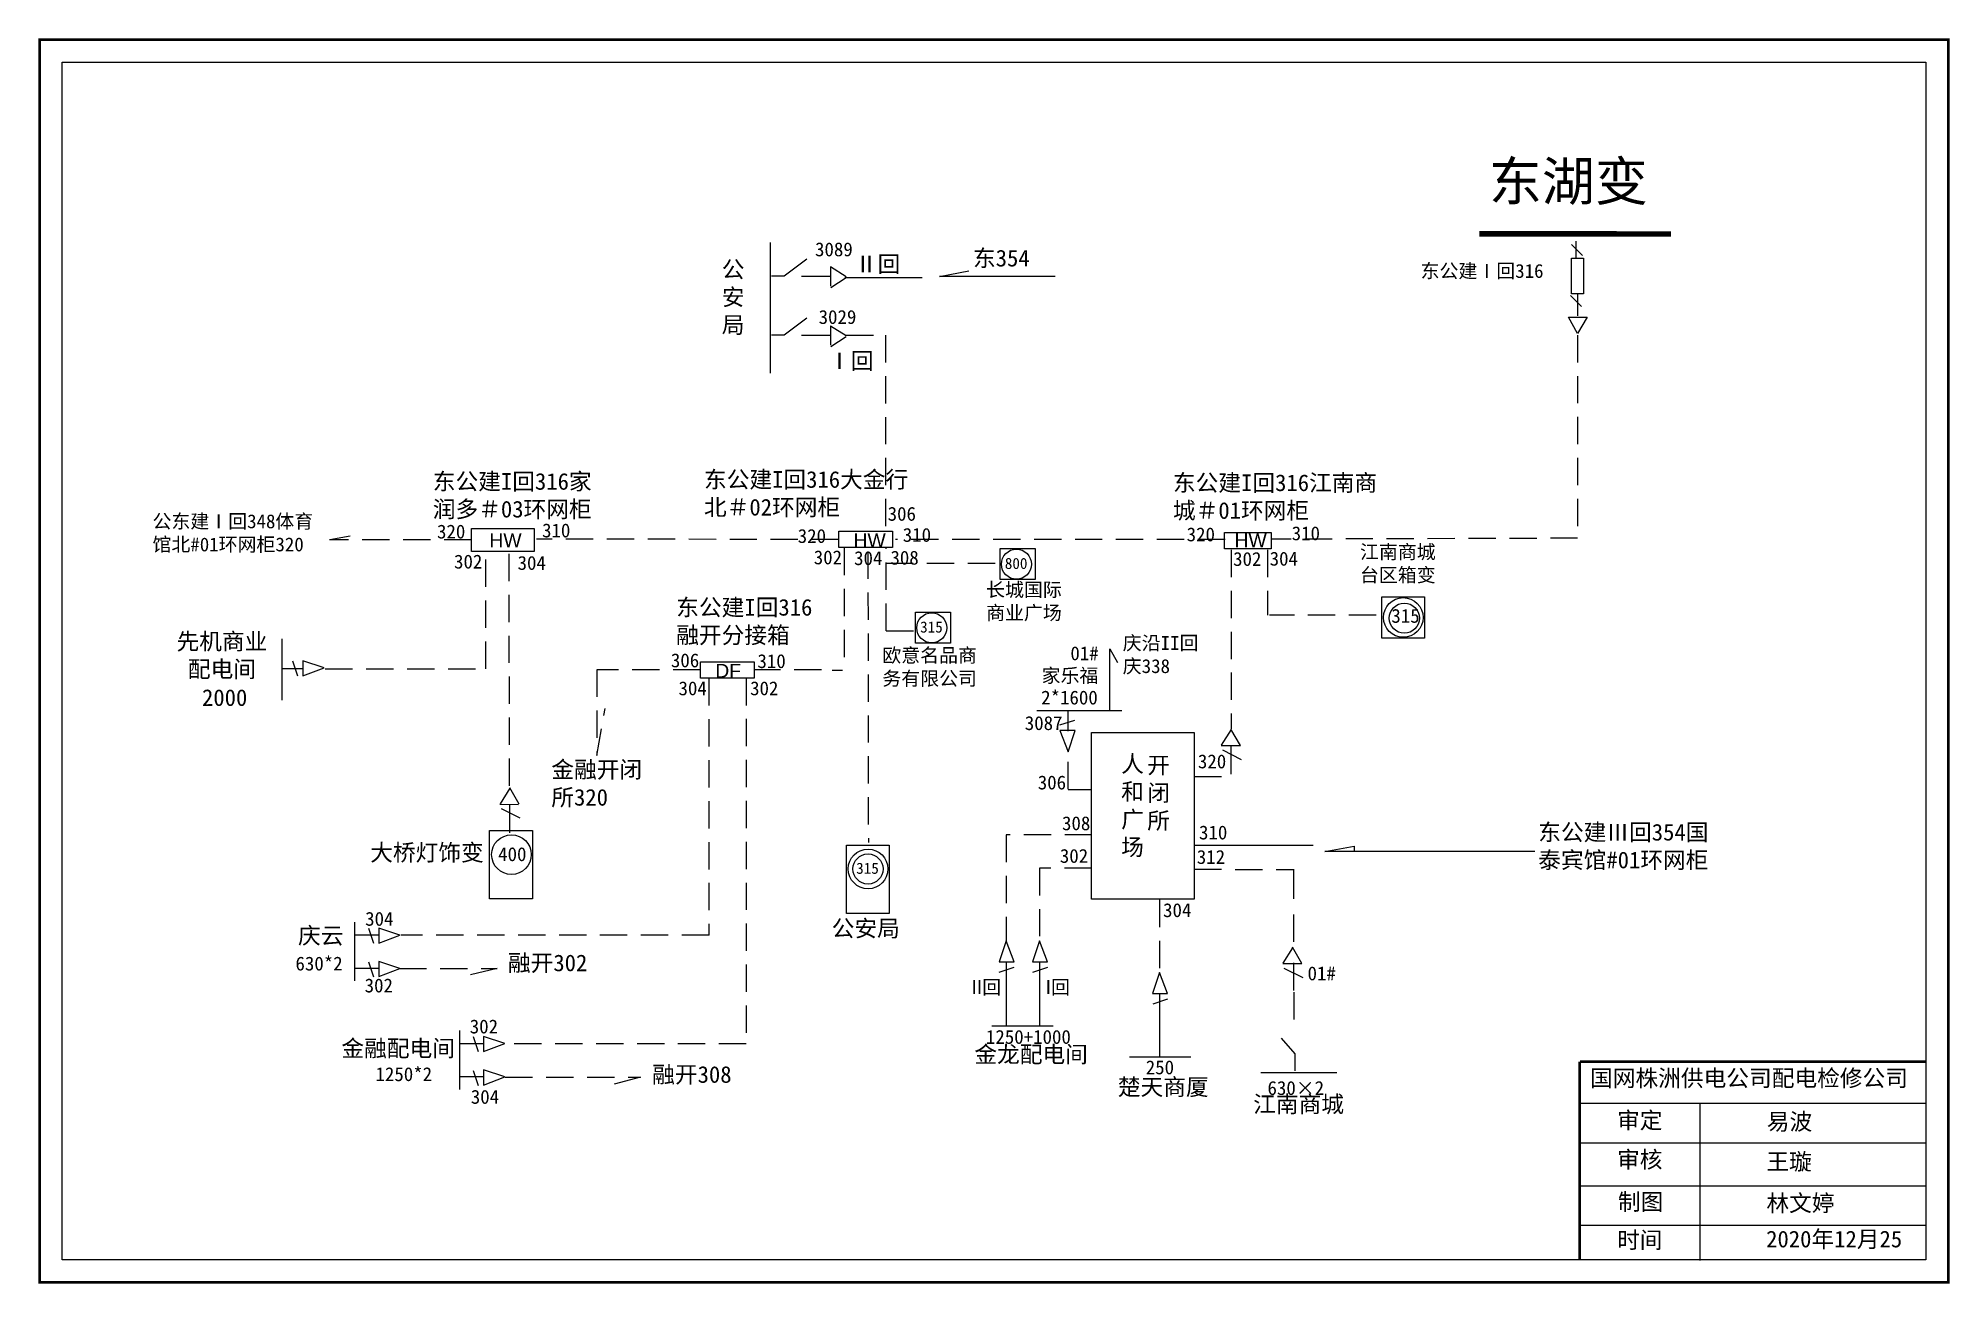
# Model space of a CAD drawing. Extents: x 0 to 344, y 0 to 224.
import ezdxf

# ---------------------------------------------------------------- set-up
doc = ezdxf.new("R2010")
doc.units = 0
doc.header["$LTSCALE"] = 0.774411
doc.linetypes.add('ACAD_ISO02W100', pattern=[15, 12, -3])
doc.linetypes.add('DASHED2', pattern=[9.525, 6.35, -3.175])
doc.layers.get('0').update_dxf_attribs({"linetype": 'CONTINUOUS'})
doc.styles.get("Standard").update_dxf_attribs({"font": '', "height": 2.5})
doc.styles.add('字体', font='simkai_0.ttf', dxfattribs={"height": 2.5})
doc.styles.get('Standard').set_extended_font_data('SimSun')

msp = doc.modelspace()

# ---------------------------------------------------------------- linework, layer by layer
at = {"linetype": 'Continuous'}
for p, q in [((131.75, 187.45), (131.75, 163.89)), ((278.14, 185.11), (276.16, 187.09)), ((138.34, 184.41), (134.28, 181.37)), ((134.28, 181.37), (132, 181.37)), ((142.59, 181.32), (137.4, 181.32)), ((142.65, 179.34), (145.44, 181.12)), ((145.18, 181.12), (159.13, 181.12)), ((162.27, 181.29), (167.53, 182.3)), ((183.12, 181.29), (162.27, 181.29)), ((277.92, 175.88), (275.94, 177.86)), ((277.21, 178.2), (277.21, 174.24)), ((138.34, 173.77), (134.28, 170.73)), ((277.23, 171.04), (275.6, 174)), ((275.63, 173.98), (278.98, 174)), ((278.98, 174), (277.23, 171.04)), ((134.28, 170.73), (132, 170.73)), ((142.59, 170.68), (137.4, 170.68)), ((142.65, 168.71), (145.44, 170.48)), ((52.39, 133.9), (56.02, 134.59)), ((43.73, 115.98), (43.73, 104.94)), ((192.92, 103.04), (192.92, 114.2)), ((192.92, 114.2), (194.35, 111.73)), ((47.55, 110.63), (43.75, 110.63)), ((45.68, 112.06), (46.57, 109.35)), ((144.75, 110.31), (142.89, 110.31)), ((195.13, 103.04), (179.77, 103.04)), ((186.59, 101.32), (183.88, 100.43)), ((214.74, 96.79), (214.74, 91.6)), ((213.23, 95.98), (216.62, 94.29)), ((84.77, 86.22), (84.77, 81.03)), ((185.43, 88.84), (189.47, 88.84)), ((83.27, 85.42), (86.65, 83.72)), ((208.15, 78.81), (229.57, 78.83)), ((231.7, 77.66), (236.96, 78.67)), ((269.56, 77.66), (231.7, 77.66)), ((236.96, 78.67), (236.96, 77.86)), ((226.12, 69.17), (226.12, 74.35)), ((172.99, 55.94), (175.7, 56.83)), ((179.09, 55.94), (181.8, 56.83)), ((224.32, 56.68), (227.71, 54.99)), ((200.73, 50.23), (203.43, 51.12)), ((171.67, 46.27), (182.72, 46.27)), ((223.8, 44.02), (226.31, 41.23)), ((196.5, 40.68), (207.55, 40.68)), ((226.31, 41.23), (226.31, 38.16)), ((220.18, 37.88), (233.84, 37.88)), ((277.65, 32.3), (340.02, 32.3)), ((299.3, 32.29), (299.3, 3.96)), ((277.65, 25.2), (340.02, 25.2)), ((277.65, 17.45), (340.02, 17.45)), ((277.65, 10.34), (340.02, 10.34))]:
    msp.add_line(p, q, dxfattribs=at)
at = {"linetype": 'ACAD_ISO02W100'}
msp.add_line((277, 184.61), (277, 187.7), dxfattribs=at)
at = {"linetype": 'DASHED2'}
for p, q in [((142.59, 183.04), (142.61, 179.58)), ((145.46, 181.27), (142.63, 183.02)), ((142.59, 172.4), (142.61, 168.94)), ((145.46, 170.63), (142.63, 172.38)), ((145.44, 170.73), (152.54, 170.73)), ((152.54, 170.73), (152.53, 135.54)), ((277.25, 170.75), (277.25, 134.14)), ((77.89, 133.87), (52.31, 133.87)), ((80.48, 110.62), (80.48, 131.6)), ((84.63, 131.33), (84.72, 89.4)), ((144.11, 133.92), (89.64, 133.96)), ((145.08, 132.37), (145.08, 110.3)), ((149.35, 131.72), (149.43, 79.3)), ((152.62, 117.45), (152.62, 132.45)), ((213.72, 133.92), (154.35, 133.92)), ((214.79, 132.04), (214.79, 99.78)), ((221.34, 132.03), (221.34, 120.25)), ((277.25, 134.14), (222.05, 133.96)), ((152.59, 129.67), (172.93, 129.67)), ((152.62, 117.45), (157.9, 117.45)), ((240.95, 120.25), (221.71, 120.25)), ((51.56, 110.62), (80.48, 110.62)), ((100.49, 110.45), (100.49, 94.96)), ((119.18, 110.41), (100.49, 110.41)), ((140.98, 110.4), (128.84, 110.4)), ((120.68, 108.89), (120.68, 62.58)), ((127.42, 108.94), (127.42, 43.03)), ((100.49, 94.96), (102.01, 103.44)), ((213.02, 96.78), (216.48, 96.8)), ((214.79, 99.65), (213.04, 96.82)), ((216.48, 96.8), (214.78, 99.73)), ((208.15, 91.22), (214.79, 91.22)), ((83.05, 86.22), (86.4, 86.17)), ((84.82, 89.09), (83.07, 86.26)), ((86.51, 86.24), (84.82, 89.16)), ((208.15, 74.49), (226.17, 74.43)), ((226.07, 66.35), (226.07, 60.47)), ((120.74, 62.58), (65.16, 62.58)), ((225.88, 60.35), (224.13, 57.53)), ((227.57, 57.51), (225.87, 60.43)), ((64.88, 56.62), (82.54, 56.62)), ((82.54, 56.62), (77.36, 55.38)), ((224.1, 57.49), (227.57, 57.51)), ((226.07, 57.63), (226.07, 51.57)), ((226.07, 57.54), (226.07, 52.43)), ((226.09, 52.35), (226.09, 45.52)), ((127.42, 43.03), (84.06, 43.03)), ((83.99, 37.01), (108.37, 37.01)), ((108.37, 37.01), (102.73, 35.48))]:
    msp.add_line(p, q, dxfattribs=at)
at = {"color": 0, "linetype": 'Continuous'}
for p, q in [((56.82, 64.97), (56.82, 54.35)), ((59.34, 63.89), (60.23, 61.18)), ((59.34, 57.79), (60.23, 55.08)), ((75.73, 45.41), (75.73, 34.79)), ((78.24, 44.33), (79.13, 41.63)), ((78.24, 38.23), (79.13, 35.53))]:
    msp.add_line(p, q, dxfattribs=at)
at = {"linetype": 'Continuous', "const_width": 0.5}
msp.add_lwpolyline([(0.09, 224), (344.06, 224), (344.06, 0.03), (0.09, 0.03)], close=True, dxfattribs=at)
at = {"linetype": 'Continuous'}
for points in [[(4.13, 219.95), (340.02, 219.95), (340.02, 4.08), (4.13, 4.08)], [(77.92, 135.92), (89.23, 135.92), (89.23, 131.76), (77.92, 131.76)], [(144.11, 135.42), (153.76, 135.42), (153.76, 132.45), (144.11, 132.45)], [(213.64, 135.17), (222.05, 135.17), (222.05, 132.2), (213.64, 132.2)], [(241.99, 123.56), (249.67, 123.56), (249.67, 116.15), (241.99, 116.15)], [(119.2, 111.89), (128.85, 111.89), (128.85, 108.93), (119.2, 108.93)], [(208.14, 69.12), (189.66, 69.12), (189.66, 99.14), (208.14, 99.14)], [(81.18, 81.47), (88.9, 81.47), (88.9, 69.17), (81.18, 69.17)], [(145.47, 78.8), (153.18, 78.8), (153.18, 66.5), (145.47, 66.5)]]:
    msp.add_lwpolyline(points, close=True, dxfattribs=at)
for points, const_width in [([(294.07, 188.97), (259.52, 188.99)], 1), ([(277.61, 39.8), (277.61, 4.08)], 0.5), ([(277.65, 39.8), (340.02, 39.8)], 0.5)]:
    msp.add_lwpolyline(points, dxfattribs=dict(at, const_width=const_width))
at = {"linetype": 'ACAD_ISO02W100'}
msp.add_lwpolyline([(278.32, 178.21), (276.12, 178.21), (276.12, 184.61), (278.32, 184.61)], close=True, dxfattribs=at)
at = {"color": 0, "linetype": 'Continuous'}
for points in [[(173.16, 132.31), (179.5, 132.31), (179.5, 126.68), (173.16, 126.68)], [(157.9, 120.84), (164.23, 120.84), (164.23, 115.21), (157.9, 115.21)]]:
    msp.add_lwpolyline(points, close=True, dxfattribs=at)
at = {"linetype": 'Continuous'}
for points in [[(51.35, 110.79), (47.54, 112.06), (47.54, 109.33), (51.35, 110.79)], [(185.41, 95.65), (186.68, 99.46), (183.95, 99.46), (185.41, 95.65)], [(174.26, 61.61), (172.99, 57.8), (175.72, 57.8), (174.26, 61.61)], [(180.27, 61.61), (179, 57.8), (181.73, 57.8), (180.27, 61.61)], [(201.91, 55.9), (200.64, 52.09), (203.36, 52.09), (201.91, 55.9)]]:
    msp.add_lwpolyline(points, dxfattribs=at)
for points in [[(185.43, 99.34), (185.41, 103.08)], [(174.29, 57.79), (174.27, 46.17)], [(180.27, 57.8), (180.27, 46.35)], [(201.91, 52.09), (201.91, 40.64)]]:
    msp.add_lwpolyline(points)
at = {"linetype": 'DASHED2'}
for points in [[(185.43, 88.92), (185.43, 88.92), (185.44, 95.53)], [(189.73, 80.69), (174.27, 80.69), (174.26, 61.61)], [(189.72, 74.69), (180.27, 74.69), (180.27, 61.61)], [(201.91, 68.98), (201.91, 68.98), (201.91, 55.9)]]:
    msp.add_lwpolyline(points, dxfattribs=at)
at = {"color": 0}
for points in [[(61.19, 62.59), (56.82, 62.6)], [(61.19, 56.61), (56.82, 56.61)], [(80.09, 43.03), (75.73, 43.04)], [(80.1, 37.05), (75.73, 37.05)]]:
    msp.add_lwpolyline(points, dxfattribs=at)
at = {"color": 0, "linetype": 'Continuous'}
for points in [[(65.01, 62.62), (61.19, 63.89), (61.19, 61.16), (65.01, 62.62)], [(65.01, 56.61), (61.19, 57.88), (61.19, 55.15), (65.01, 56.61)], [(83.91, 43.06), (80.1, 44.33), (80.1, 41.61), (83.91, 43.06)], [(83.91, 37.05), (80.1, 38.32), (80.1, 35.6), (83.91, 37.05)]]:
    msp.add_lwpolyline(points, dxfattribs=at)
for centre in [(176.12, 129.46), (160.86, 117.99)]:
    msp.add_circle(centre, 2.71, dxfattribs=at)
at = {"linetype": 'Continuous'}
for centre, radius in [((245.83, 119.86), 3.57), ((246.02, 119.73), 2.71), ((85.11, 77.12), 3.57), ((149.37, 74.53), 3.57), ((149.37, 74.53), 2.71)]:
    msp.add_circle(centre, radius, dxfattribs=at)

# ---------------------------------------------------------------- texts
at = {"color": 7, "linetype": 'Continuous', "insert": (261.26, 201.98), "char_height": 7, "width": 132.2648, "attachment_point": 1, "style": '字体'}
msp.add_mtext('东湖变', dxfattribs=at)
at = {"linetype": 'DASHED2', "attachment_point": 1}
for s, insert, char_height, width in [('3089', (139.82, 187.45), 2.5, 10.0967), ('3029', (140.47, 175.26), 2.5, 10.0967), ('306', (152.91, 139.79), 2.5, 10.0967), ('320', (71.7, 136.59), 2.5, 10.0967), ('{\\fArial|b0|i0|c0|p32;HW}', (81.13, 135.02), 2.5, 10.0967), ('310', (90.63, 136.79), 2.5, 10.0967), ('320', (136.7, 135.79), 2.5, 10.0967), ('{\\fArial|b0|i0|c0|p32;HW}', (146.75, 135.02), 2.5, 10.0967), ('310', (155.63, 135.99), 2.5, 10.0967), ('320', (206.79, 136.08), 2.5, 10.0967), ('{\\fArial|b0|i0|c0|p32;HW}', (215.41, 135.02), 2.5, 10.0967), ('310', (225.72, 136.28), 2.5, 10.0967), ('302', (74.77, 131.18), 2.5, 10.0967), ('304', (86.22, 130.94), 2.5, 10.0967), ('302', (139.59, 131.94), 2.5, 10.0967), ('304', (146.86, 131.8), 2.5, 10.0967), ('308', (153.41, 131.88), 2.5, 10.0967), ('302', (215.16, 131.65), 2.5, 10.0967), ('304', (221.75, 131.7), 2.5, 10.0967), ('315', (243.68, 121.4), 2.5, 10.0967), ('306', (113.85, 113.38), 2.5, 10.0967), ('{\\fArial|b0|i0|c0|p32;DF}', (121.84, 111.5), 2.5, 10.0967), ('310', (129.44, 113.24), 2.5, 10.0967), ('304', (115.22, 108.34), 2.5, 10.0967), ('302', (128.12, 108.34), 2.5, 10.0967), ('3087', (177.62, 102.07), 2.5, 10.0967), ('306', (179.96, 91.37), 2.5, 10.0967), ('308', (184.33, 84.02), 2.5, 10.0967), ('400', (82.72, 78.45), 2.5, 10.0967), ('302', (183.94, 78.14), 2.5, 10.0967), ('312', (208.62, 77.95), 2.5, 10.0967), ('315', (147.24, 75.66), 2, 8.0774), ('304', (58.75, 66.8), 2.5, 10.0967), ('304', (202.54, 68.36), 2.5, 10.0967), ('630*2', (46.19, 58.74), 2.5, 10.0967), ('302', (58.66, 54.79), 2.5, 10.0967), ('{\\fArial|b0|i0|c0|p32;II}回', (168, 54.5), 2.5, 10.0967), ('{\\fArial|b0|i0|c0|p32;I}回', (181.39, 54.5), 2.5, 10.0967), ('302', (77.6, 47.4), 2.5, 10.0967), ('1250*2', (60.61, 38.8), 2.5, 10.0967), ('304', (77.79, 34.72), 2.5, 10.0967)]:
    msp.add_mtext(s, dxfattribs=dict(at, insert=insert, char_height=char_height, width=width))
at = {"linetype": 'DASHED2', "attachment_point": 1, "style": '字体'}
for s, insert, char_height, width in [('东354', (168.29, 186.12), 3, 18.8598), ('公安局', (123.02, 184.1), 3, 5.3341), ('Ⅱ回', (147, 185.06), 3, 18.8598), ('Ⅰ回', (142.19, 167.61), 3, 18.8598), ('先机商业\\P 配电间', (24.76, 117.06), 3, 54.1818), ('金融开闭所320', (92.3, 93.95), 3, 19.7052), ('人和广场', (194.99, 94.98), 3, 2.6544), ('开闭所', (199.69, 94.75), 3, 2.6544), ('东公建Ⅲ回354国泰宾馆#01环网柜', (270.15, 82.66), 3, 33.3614), ('大桥灯饰变', (59.66, 79), 3, 22.9244), ('庆云', (46.66, 64.04), 3, 22.9244), ('融开302', (84.48, 59.11), 3, 19.7052), ('01#', (228.58, 56.97), 2.5, 8.5321), ('金融配电间', (54.47, 43.71), 3, 22.9244), ('金龙配电间', (168.53, 42.63), 3, 22.002), ('融开308', (110.48, 39), 3, 19.7052), ('楚天商厦', (194.39, 36.76), 3, 17.6924), ('江南商城', (218.77, 33.66), 3, 17.4449)]:
    msp.add_mtext(s, dxfattribs=dict(at, insert=insert, char_height=char_height, width=width))
at = {"color": 0, "linetype": 'Continuous', "insert": (248.95, 183.56), "char_height": 2.5, "width": 28.7, "attachment_point": 1, "style": '字体'}
msp.add_mtext('东公建Ⅰ回316', dxfattribs=at)
at = {"linetype": 'Continuous', "attachment_point": 1, "style": '字体'}
for s, insert, char_height, width in [('东公建I回316家润多＃03环网柜', (70.94, 145.88), 3, 31.8333), ('东公建I回316大金行北＃02环网柜', (119.81, 146.23), 3, 37.0833), ('东公建I回316江南商城＃01环网柜', (204.32, 145.64), 3, 37.8333), ('公东建Ⅰ回348体育馆北#01环网柜320', (20.43, 138.44), 2.5, 31.4904), ('{\\fSimSun|b0|i0|c134|p2;江南商城台区箱变}', (238.03, 132.93), 2.5, 15.9557), ('{\\fSimSun|b0|i0|c134|p2;长城国际商业广场}', (170.65, 126.12), 2.5, 16.2799), ('东公建I回316融开分接箱', (114.81, 123.19), 3, 26.0805), ('{\\fSimSun|b0|i0|c134|p2;欧意名品商务有限公司}', (151.95, 114.29), 2.5, 18.9292), ('01#', (185.84, 114.65), 2.5, 6.6928), ('{\\fSimSun|b0|i0|c134|p2;庆沿II回庆338}', (195.28, 116.51), 2.5, 15.9557), ('家乐福', (180.65, 110.64), 2.5, 18.9292), ('公安局', (142.83, 65.33), 3, 31.2093), ('国网株洲供电公司配电检修公司', (279.49, 38.35), 3, 82.0179), ('审定', (284.35, 30.74), 3, 23.4615), ('{\\fSimSun|b0|i0|c134|p2;易波}', (311.34, 30.51), 3, 23.4615), ('审核', (284.35, 23.68), 3, 23.4615), ('{\\fSimSun|b0|i0|c134|p2;王璇}', (311.26, 23.3), 3, 33.0539), ('制图', (284.51, 16.05), 3, 23.4615), ('{\\fSimSun|b0|i0|c134|p2;林文婷}', (311.27, 15.82), 3, 60.45), ('时间', (284.35, 9.17), 3, 23.4615), ('2020{\\fSimSun|b0|i0|c134|p2;年}12{\\fSimSun|b0|i0|c134|p2;月25}', (311.22, 9.34), 3, 26.1916)]:
    msp.add_mtext(s, dxfattribs=dict(at, insert=insert, char_height=char_height, width=width))
at = {"color": 0, "linetype": 'DASHED2', "attachment_point": 1}
for s, insert, char_height, width in [('800', (174.02, 130.6), 2, 8.0774), ('315', (158.76, 119.14), 2, 8.0774), ('320', (208.82, 95.17), 2.5, 10.0967), ('310', (209.02, 82.36), 2.5, 10.0967)]:
    msp.add_mtext(s, dxfattribs=dict(at, insert=insert, char_height=char_height, width=width))
at = {"linetype": 'Continuous', "char_height": 2.5, "width": 11.4432, "attachment_point": 1}
for s, insert in [('{\\H1.2x;2000}', (29.35, 106.92)), ('2*1600', (180.57, 106.68)), ('1250+1000', (170.62, 45.52)), ('250', (199.42, 40.03)), ('630×2', (221.36, 36.31))]:
    msp.add_mtext(s, dxfattribs=dict(at, insert=insert))

doc.saveas('drawing.dxf')
